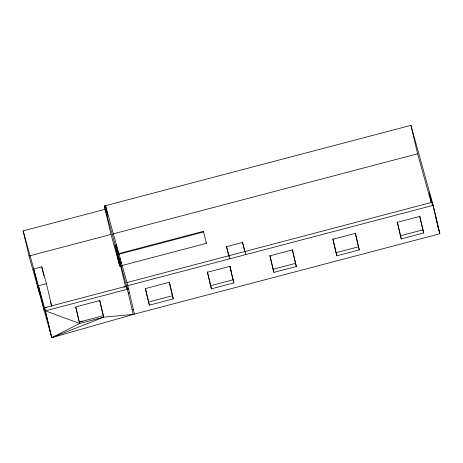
<?xml version="1.0" encoding="UTF-8"?>
<svg xmlns="http://www.w3.org/2000/svg" width="463" height="463" viewBox="0 0 463 463"><rect width="100%" height="100%" fill="white"/><g stroke="black" fill="none" stroke-linecap="round" stroke-linejoin="round"><path stroke-width="0.69" d="M105.107 209.317L23.15 230.875L29.042 256.004L51.763 337.654L79.665 323.475L103.7 317.155L133.251 314.418L439.85 233.769L433.177 205.317L410.93 125.346L104.331 205.994L110.998 234.446L119.807 266.098L206.33 243.335L203.483 231.309L118.858 253.574M123.87 287.257L126.497 286.186L127.36 289.288M128.558 288.97L45.403 310.847L51.763 337.654L103.7 317.155L99.805 300.562L75.77 306.882L79.665 323.475L45.403 310.847L23.15 230.875M51.763 337.654L133.251 314.418L126.578 285.966L104.331 205.994M29.042 256.004L110.998 234.446M112.903 233.942L417.597 153.797L410.93 125.346M51.677 306.008L46.439 283.674L41.763 266.879L33.753 268.986L39.65 294.115M119.807 266.098L117.139 254.719L203.662 231.957L203.483 231.309M46.439 283.674L38.429 285.781L44.321 310.91M228.797 256.357L226.523 246.646L242.543 242.433L245.922 254.575M126.92 282.552L432.315 202.215L438.988 230.667M126.578 285.966L433.177 205.317M50.901 334.552L44.535 307.745L126.497 286.186L127.151 288.976M128.245 293.079L129.449 292.761M149.364 305.146L145.475 288.547L169.4 282.256L173.289 298.849L149.364 305.146L148.501 302.044L172.427 295.747L169.186 281.921M211.423 288.819L207.534 272.221L229.966 266.323L233.856 282.916L211.423 288.819L210.561 285.717L232.993 279.82L229.752 265.988M273.917 272.383L270.022 255.784L292.454 249.887L296.349 266.48L273.917 272.383L273.054 269.281L295.487 263.378L292.24 249.551M336.885 255.819L332.99 239.221L355.422 233.323L359.317 249.916L336.885 255.819L336.022 252.717L358.455 246.814L355.208 232.987M401.299 238.873L397.404 222.281L419.837 216.377L423.726 232.976L401.299 238.873L400.431 235.771L422.864 229.874L419.623 216.042M99.614 300.273L103.301 315.731L79.271 322.057L79.665 323.475M132.14 309.672L133.344 309.359M82.808 321.339L79.271 322.057L75.747 307.293M44.535 307.745L46.659 307.467M432.344 203.905L429.305 192.99L431.614 202.846M417.597 153.797L431.285 202.979M438.154 227.663L439.85 233.769M422.864 229.874L423.726 232.976M358.455 246.814L359.317 249.916M295.487 263.378L296.349 266.48M226.523 246.646L229.897 258.788M230.047 266.879L231.054 270.496M232.993 279.82L233.856 282.916M206.151 242.693L206.33 243.335M172.427 295.747L173.289 298.849M117.006 248.197L116.045 244.748L116.537 246.825M117.394 249.58L117.967 251.652M118.354 253.035L118.927 255.101M119.697 257.868L120.276 259.94M120.658 261.317L121.237 263.389M116.96 254.071L117.139 254.719M125.577 286.834L120.421 265.085L114.847 245.06L119.628 265.449M103.301 315.731L103.7 317.155M50.276 301.413L51.584 306.112M434.022 210.069L434.688 212.882M435.509 216.4L436.997 222.738M437.327 224.144L437.986 226.963M397.19 221.945L400.431 235.771M332.775 238.885L336.022 252.717M269.807 255.449L273.054 269.281M242.543 242.433L244.331 250.061M230.105 266.451L230.736 269.148M207.32 271.891L210.561 285.717M145.26 288.212L148.501 302.044M134.455 314.099L127.782 285.648L105.529 205.676L107.81 215.393M41.763 266.879L43.892 275.954"/></g></svg>
